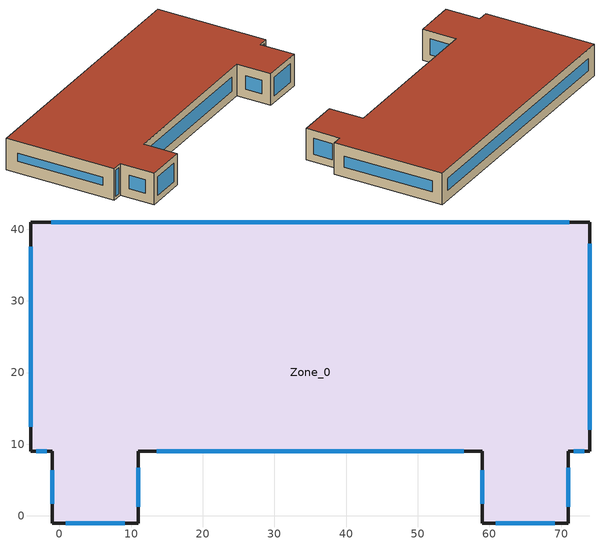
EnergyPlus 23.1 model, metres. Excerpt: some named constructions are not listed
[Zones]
Zone_0
 floor outside (90.1-2019 Nonresidential CZ 0 Exterior Floor (Mass)): 11,9 11,-1 -1,-1 -1,9 -4,9 -4,41 74,41 74,9 71,9 71,-1 59,-1 59,9 z6.95
 wall outside (90.1-2019 Nonresidential CZ 0 Exterior Wall (Mass)): 11,-1 11,9 59,9 59,-1 71,-1 71,9 74,9 74,41 -4,41 -4,9 -1,9 -1,-1 11,-1 z6.95:16.18
 window (90.1-2019 Nonresidential CZ 0 Glazing (Operable)): 11,1.26 11,6.75 / 71,1.26 71,6.75 z9.2:13.92; 0.91,-1 9.09,-1 / 60.91,-1 69.09,-1 z8.85:14.27; -1,6.35 -1,1.66 / 59,6.35 59,1.66 z9.6:13.53; -3.22,9 -1.78,9 / 71.78,9 73.22,9 z7.72:15.4; -4,37.56 -4,12.44 z10.39:12.74; 71.13,41 -1.13,41 z9.82:13.31; 74,12.03 74,37.98 z9.97:13.16; 13.55,9 56.45,9 z9.5:13.63
 roof outside (90.1-2019 Nonresidential CZ 0 Exterior Roof (Mass)): 11,9 59,9 59,-1 71,-1 71,9 74,9 74,41 -4,41 -4,9 -1,9 -1,-1 11,-1 z16.18
[Schedule:Day:Hourly]
de6c9f45-b169-4d35-bfd1-422535fc08b6: Fraction, 1, 1, 1, 1, 1, 1, 1, 1, 1, 1, 0, 0, 0, 0, 0, 0, 1, 0, 0, 0, 0, 0, 0, 0
cb2b5f55-2ebb-4441-8385-7637ab786b15: Fraction, 1, 1, 1, 1, 1, 1, 1, 1, 1, 1, 1, 1, 0, 0, 0, 0, 0, 0, 0, 0, 0, 1, 1, 1
89f0bd53-051a-4612-abae-e4ebc4b016e5: Fraction, 1, 1, 1, 1, 1, 1, 1, 0, 0, 0, 1, 1, 1, 1, 1, 1, 1, 0, 0, 0, 0, 1, 1, 1
3a879409-e300-4053-9940-47a4efc67e2e: Fraction, 1, 1, 1, 1, 1, 1, 1, 1, 0, 0, 1, 1, 1, 1, 0, 1, 1, 1, 1, 1, 1, 1, 1, 1
554e6997-33ac-477d-9170-c933be851875: Fraction, 1, 1, 1, 1, 1, 1, 1, 1, 1, 0, 0, 0, 0, 1, 0, 0, 0, 0, 0, 0, 0, 0, 0, 0
139d2546-7a87-4c42-aea6-7cd6d30ae30f: Fraction, 1, 1, 1, 1, 1, 1, 1, 1, 0, 1, 1, 1, 1, 1, 1, 1, 1, 0, 1, 1, 1, 1, 1, 1
232da8ff-6b55-4596-8a3d-42144415897e: Fraction, 1, 1, 1, 1, 1, 1, 1, 1, 0, 0, 1, 1, 1, 1, 1, 1, 0, 0, 0, 0, 0, 0, 1, 1
50930d55-db45-44f3-91a0-903dfb838027: Fraction, 1, 1, 1, 1, 1, 1, 1, 0, 0, 0, 1, 1, 1, 0, 0, 0, 0, 1, 1, 1, 1, 1, 1, 1
63d45c91-9c4d-4017-aa15-b278d0a68397: Fraction, 1, 1, 1, 1, 1, 1, 1, 1, 0, 0, 1, 1, 1, 1, 1, 1, 1, 0, 0, 0, 0, 0, 0, 1
f657c37f-c7ef-4a7c-9cbf-2dbef71e2286: Fraction, 1, 1, 1, 1, 0, 1, 1, 0, 0, 0, 0, 1, 1, 1, 1, 1, 0, 0, 0, 0, 0, 0, 0, 0
654e53c9-ef5a-4d06-80de-5ed0fac30fc8: Fraction, 0, 0, 0, 0, 0, 1, 1, 1, 0, 0, 0, 0, 0, 1, 0, 0, 0, 0, 0, 0, 0, 0, 0, 0
48b8b4b8-d41b-46d4-a34d-1695013192bd: Fraction, 1, 1, 1, 1, 1, 1, 1, 1, 0, 0, 1, 1, 1, 1, 0, 0, 0, 0, 0, 0, 0, 0, 0, 0
48933bec-7440-4121-9e30-bd61c2ea299a: Fraction, 0, 0, 0, 0, 0, 0, 0, 1, 0, 0, 0, 0, 0, 1, 0, 0, 0, 0, 0, 0, 0, 0, 1, 1
68e70384-e45b-43a9-a079-12ac8a6078dc: Fraction, 1, 1, 1, 1, 1, 1, 1, 1, 0, 0, 0, 1, 0, 0, 0, 0, 0, 0, 0, 0, 0, 1, 1, 1
1c3dd54f-93cb-46f4-bc3f-609e5d2ec35d: Fraction, 1, 1, 1, 1, 1, 1, 1, 1, 0, 0, 0, 0, 1, 1, 1, 0, 0, 0, 0, 0, 0, 0, 1, 1
3a6d8784-3179-4155-895d-84ddcc08dbb9: Fraction, 1, 1, 1, 1, 1, 1, 1, 1, 1, 0, 0, 0, 0, 0, 0, 0, 1, 1, 1, 1, 1, 1, 1, 1
504f58b6-d343-4186-a10d-8c975ae2f8c8: Fraction, 1, 1, 1, 1, 1, 1, 1, 1, 1, 0, 0, 0, 1, 1, 0, 0, 0, 0, 0, 1, 1, 1, 1, 1
d4260209-2d91-4df1-a361-eb3107c834e3: Fraction, 1, 1, 1, 1, 1, 1, 1, 1, 0, 1, 0, 0, 1, 1, 1, 1, 1, 1, 1, 1, 1, 1, 1, 1
19440789-3629-44ff-87df-2e18e409075d: Fraction, 1, 1, 1, 1, 1, 1, 1, 1, 0, 0, 1, 0, 0, 0, 0, 0, 0, 0, 1, 1, 1, 1, 1, 1
d2bf6ee1-a8dd-43f7-8c15-5982fb35d272: Fraction, 1, 1, 1, 1, 1, 1, 1, 1, 1, 0, 0, 0, 0, 1, 0, 0, 0, 0, 1, 1, 1, 1, 1, 1
c218dcd6-5607-4057-8269-96d78ea22802: Fraction, 1, 1, 1, 1, 1, 1, 1, 1, 1, 0, 0, 0, 1, 0, 0, 0, 0, 0, 0, 0, 0, 0, 0, 1
3250dd1b-671d-4a4b-93b5-5393de1d9873: Fraction, 1, 1, 1, 1, 1, 1, 1, 1, 1, 0, 0, 0, 1, 1, 1, 1, 0, 1, 1, 1, 1, 1, 1, 1
bbff190a-ece2-46e7-8212-9ff89c787a26: Fraction, 1, 1, 1, 1, 1, 1, 1, 1, 0, 0, 1, 1, 0, 0, 0, 0, 1, 1, 1, 1, 1, 1, 1, 1
8b29c401-e019-4859-a822-09ba5c01e809: Fraction, 1, 1, 1, 1, 1, 1, 1, 1, 0, 0, 0, 0, 1, 1, 1, 1, 1, 1, 1, 1, 1, 1, 1, 1
0cc2b307-3a21-4faa-bac9-05ff1de2b025: Fraction, 1, 1, 1, 1, 1, 1, 1, 1, 0, 0, 0, 0, 0, 0, 0, 1, 1, 1, 1, 1, 1, 1, 1, 1
2504db4d-ec47-4976-b26e-b92718e11252: Fraction, 1, 1, 1, 1, 1, 1, 1, 1, 1, 1, 1, 1, 1, 1, 1, 0, 0, 0, 1, 1, 1, 1, 1, 1
78409a4d-393c-4917-8049-f13367a14704: Fraction, 1, 1, 1, 1, 1, 1, 1, 1, 0, 1, 1, 1, 1, 1, 1, 1, 1, 1, 1, 1, 1, 1, 1, 1
c6258021-eae8-48db-b084-f2208accb020: Fraction, 1, 1, 1, 1, 1, 1, 1, 1, 1, 0, 0, 0, 0, 0, 0, 0, 1, 1, 0, 0, 0, 0, 1, 1
4131041f-0297-4f97-a267-eae92f846812: Fraction, 1, 1, 1, 1, 1, 1, 1, 1, 1, 0, 0, 0, 0, 0, 0, 0, 0, 0, 0, 1, 1, 1, 1, 1
cb74fe1c-3b85-4206-a976-94d5104ca68f: Fraction, 1, 1, 1, 1, 1, 1, 1, 0, 0, 0, 1, 1, 1, 1, 1, 1, 1, 0, 0, 0, 0, 0, 0, 0
7f9db774-8451-4b08-96f6-c676d16d3e27: Fraction, 0, 1, 1, 1, 1, 1, 1, 1, 0, 0, 1, 0, 1, 1, 1, 0, 0, 0, 0, 0, 0, 0, 0, 1
aa50f429-5ad5-49ca-86a0-6c958af6f07e: Fraction, 1, 1, 1, 1, 1, 1, 1, 1, 0, 0, 0, 1, 1, 1, 0, 0, 0, 1, 1, 1, 1, 1, 1, 1
938641ea-acc0-4fed-a776-22709397ec07: Fraction, 1, 1, 1, 1, 1, 1, 1, 1, 1, 0, 0, 0, 0, 0, 0, 0, 0, 0, 0, 0, 0, 1, 1, 1
2e0fd5a5-5db0-41ab-a151-34737b4fe66c: Fraction, 1, 1, 1, 1, 1, 1, 1, 1, 0, 0, 1, 1, 1, 1, 1, 1, 1, 1, 0, 0, 0, 0, 1, 1
c00d6d8d-1cd0-4d95-81cd-4990dc3a5f61: Fraction, 1, 1, 1, 1, 1, 1, 1, 1, 0, 0, 1, 0, 0, 0, 1, 1, 1, 1, 1, 1, 1, 1, 1, 1
11229d85-04fb-4c86-a026-cd918e5b6661: Fraction, 1, 1, 1, 1, 1, 1, 1, 1, 0, 0, 0, 0, 0, 0, 0, 0, 0, 1, 1, 1, 1, 1, 1, 1
c3b8f4d7-17ac-4835-9c22-2c8b433126d6: Fraction, 1, 1, 1, 1, 1, 1, 1, 1, 0, 0, 0, 1, 1, 0, 0, 0, 0, 0, 0, 0, 1, 1, 1, 1
6ac5004c-a196-4247-b586-3d45074b7989: Fraction, 1, 1, 1, 1, 1, 1, 1, 1, 0, 0, 1, 1, 1, 1, 0, 0, 1, 0, 0, 0, 0, 1, 1, 1
27d45de7-f747-4f20-9f79-406185338a7f: Fraction, 1, 1, 1, 1, 1, 1, 1, 1, 1, 0, 1, 1, 1, 1, 1, 1, 1, 0, 0, 0, 0, 0, 1, 1
da86e085-9df2-4bee-84fc-3ce7d9ffb846: Fraction, 1, 1, 1, 1, 1, 1, 1, 1, 0, 0, 1, 1, 1, 0, 1, 1, 0, 0, 1, 1, 1, 1, 1, 1
2786eb92-8934-431e-96ec-ae64fd514237: Fraction, 1, 1, 1, 1, 1, 1, 1, 1, 1, 0, 0, 0, 0, 1, 0, 0, 0, 0, 0, 0, 0, 1, 1, 1
655595ec-4dd7-4b84-91c5-c3bfafc02284: Fraction, 1, 1, 1, 1, 1, 1, 1, 1, 0, 0, 0, 1, 1, 1, 1, 0, 0, 0, 0, 0, 0, 0, 0, 0
77c16da8-82f2-47f0-a2a2-ea2e37a7fcfc: Fraction, 0, 1, 1, 1, 1, 1, 1, 0, 0, 0, 1, 1, 1, 1, 0, 0, 0, 0, 0, 0, 1, 1, 1, 0
1483aefd-79f3-48a4-8e43-a939b51c9838: Fraction, 0, 0, 0, 0, 0, 0, 0, 0, 0, 0, 0, 1, 1, 0, 0, 1, 0, 0, 0, 0, 0, 0, 0, 0
7ef22f0f-6daf-4f42-99bf-2f445c7cde06: Fraction, 0, 0, 0, 0, 0, 0, 0, 0, 0, 0, 0, 1, 1, 1, 1, 0, 0, 0, 0, 0, 0, 0, 0, 0
df26f97d-4f34-4c8e-a4db-2e43b0892dfe: Fraction, 0, 0, 0, 0, 0, 0, 0, 0, 0, 0, 0, 1, 0, 0, 0, 0, 0, 0, 0, 0, 0, 0, 0, 0
04df078a-cda5-4c5e-aae5-b2551022b4eb: Fraction, 0, 0, 0, 0, 1, 0, 0, 0, 0, 0, 0, 1, 1, 1, 0, 0, 0, 0, 0, 0, 0, 0, 0, 0
b62502ca-4a37-420b-9573-f6bc377d5974: Fraction, 0, 0, 0, 0, 1, 0, 0, 0, 0, 0, 0, 1, 1, 1, 0, 1, 1, 1, 0, 0, 1, 1, 1, 1
1d55378b-a2f4-42ca-bc12-12f46c76febd: Fraction, 1, 1, 1, 1, 1, 1, 1, 1, 1, 1, 1, 1, 1, 1, 1, 1, 1, 1, 1, 1, 1, 1, 1, 1
c43ecd7d-27f3-4ffc-be0f-15d210856ab8: Fraction, 1, 1, 1, 0, 1, 1, 1, 1, 0, 1, 1, 1, 1, 1, 1, 1, 1, 1, 1, 1, 1, 1, 1, 1
4bfb4317-c0ea-4b0b-b6e4-5729b852dd9a: Fraction, 1, 1, 1, 1, 1, 1, 1, 1, 1, 0, 0, 0, 1, 1, 0, 0, 1, 1, 1, 1, 1, 1, 1, 1
38593f82-68d5-4829-94be-4ac79cc60b94: Fraction, 1, 1, 1, 1, 1, 1, 1, 1, 1, 0, 0, 1, 1, 0, 1, 0, 1, 1, 0, 1, 0, 0, 1, 0
ab8a180e-f3e3-41bd-8f08-044e31e0a6f8: Fraction, 0, 1, 1, 1, 1, 1, 1, 1, 1, 1, 1, 1, 1, 0, 0, 0, 0, 0, 0, 0, 1, 1, 1, 1
8ab7a43f-b02c-4e69-828e-4f760e91d917: Fraction, 1, 1, 1, 1, 1, 1, 1, 1, 1, 1, 1, 1, 0, 0, 0, 0, 0, 0, 0, 1, 1, 1, 1, 1
7baed07a-c11f-434f-9979-b0c2a931f68a: Fraction, 1, 1, 1, 1, 1, 1, 1, 1, 1, 1, 1, 1, 1, 1, 0, 1, 1, 1, 0, 1, 1, 1, 1, 1
29904455-7e7b-40e4-be42-695b9cf15f73: Fraction, 1, 1, 1, 1, 1, 1, 1, 1, 1, 0, 0, 0, 0, 0, 0, 0, 0, 0, 0, 0, 1, 1, 1, 1
209a7dd6-4d9f-465b-8b3a-2124965d70c5: Fraction, 1, 1, 1, 1, 1, 1, 1, 1, 0, 0, 0, 0, 1, 1, 1, 1, 0, 0, 0, 0, 0, 0, 1, 0
03f189da-97e3-44e6-a6cf-ea58238a3add: Fraction, 1, 1, 1, 1, 1, 1, 1, 1, 1, 1, 0, 1, 1, 1, 1, 0, 0, 0, 0, 0, 1, 1, 1, 0
ebd8c654-3b48-4cc6-b770-0960c1f197a6: Fraction, 1, 1, 1, 1, 1, 1, 1, 1, 1, 0, 0, 0, 0, 1, 1, 1, 1, 1, 1, 1, 1, 1, 1, 1
fea2679e-cf44-4f4d-9168-a968c51935f4: Fraction, 1, 1, 1, 1, 1, 1, 1, 1, 1, 1, 0, 0, 0, 0, 0, 0, 0, 1, 0, 1, 1, 1, 1, 1
f1a59f8d-f1ec-4673-9b1e-6ef71abbf46f: Fraction, 1, 1, 1, 1, 1, 1, 1, 1, 0, 0, 0, 0, 0, 0, 0, 0, 0, 0, 0, 1, 1, 1, 1, 1
59f0f821-665a-4980-8e26-d804a8d5a8b7: Fraction, 1, 1, 1, 1, 1, 1, 1, 1, 0, 0, 0, 0, 1, 0, 1, 0, 1, 1, 1, 1, 0, 1, 1, 1
dce8091e-2065-4c2a-9973-95f36cc3e64a: Fraction, 1, 1, 1, 1, 1, 1, 1, 1, 0, 0, 0, 0, 1, 0, 0, 0, 0, 0, 0, 0, 0, 1, 1, 1
4ca53073-5e29-49fc-bc9f-4a5ac59f5b40: Fraction, 1, 1, 1, 1, 1, 1, 1, 1, 0, 0, 0, 1, 0, 1, 1, 0, 0, 0, 0, 0, 0, 0, 0, 1
1a0e4da1-3949-4a59-9020-06c0ac6a1a0c: Fraction, 1, 1, 0, 0, 1, 1, 0, 1, 0, 0, 0, 0, 1, 0, 0, 0, 0, 0, 0, 0, 0, 0, 0, 0
e7e16da7-1b97-42f7-b773-c0f2fe0e1614: Fraction, 0, 0, 1, 0, 0, 0, 1, 0, 0, 0, 0, 0, 0, 1, 1, 0, 0, 0, 0, 0, 0, 0, 0, 0
a9f1628c-6bdf-4065-9975-a57586c03405: Fraction, 0, 0, 0, 0, 0, 0, 0, 0, 0, 0, 0, 1, 1, 1, 1, 1, 0, 0, 0, 0, 0, 0, 1, 0
3dbe557a-a343-40eb-86f2-1cbf2b142bdd: Fraction, 1, 1, 0, 0, 1, 0, 0, 1, 0, 0, 0, 1, 1, 1, 1, 0, 0, 0, 0, 0, 0, 0, 0, 0
9c5fbf29-0cae-42d3-b768-cd588aed6242: Fraction, 0, 1, 0, 1, 1, 1, 1, 1, 0, 0, 0, 1, 1, 1, 1, 1, 0, 0, 0, 0, 0, 0, 0, 0
e8776a0b-baa5-47ef-9a8f-34cf1cef9b70: Fraction, 0, 1, 1, 1, 1, 1, 1, 1, 0, 0, 0, 0, 1, 1, 1, 1, 0, 0, 0, 0, 0, 0, 0, 0
124d2533-4843-412c-93cd-649029f52cb8: Fraction, 0, 0, 0, 1, 1, 0, 0, 1, 0, 0, 0, 1, 1, 1, 1, 1, 0, 0, 0, 0, 0, 0, 0, 0
ca6791fe-bffd-4690-85aa-bd1985264cc3: Fraction, 0, 1, 1, 1, 1, 0, 0, 1, 0, 0, 0, 0, 0, 0, 0, 0, 0, 0, 0, 0, 0, 0, 1, 1
d0c11bc8-7991-4789-b13a-0929862444af: Fraction, 0, 0, 0, 0, 0, 0, 0, 0, 1, 1, 1, 1, 1, 0, 1, 1, 1, 1, 1, 1, 1, 1, 1, 1
404ae8a7-f1d0-4c7e-aebd-8beb953f79bd: Fraction, 0, 0, 0, 0, 0, 0, 0, 0, 1, 1, 1, 1, 1, 1, 1, 1, 1, 1, 1, 1, 1, 1, 1, 1
54357b90-080f-481e-9f8c-87c8bd4090ec: Fraction, 0, 0, 0, 0, 0, 0, 0, 0, 1, 1, 1, 0, 0, 0, 0, 0, 1, 1, 1, 1, 1, 1, 1, 0
0b41d67f-329c-4531-bfe3-5705ccb75fca: Fraction, 0, 0, 0, 0, 0, 0, 0, 0, 1, 1, 1, 1, 1, 1, 1, 1, 1, 1, 1, 1, 1, 1, 1, 0
29b96503-52e0-4eb0-b640-3553a104168f: Fraction, 0, 0, 0, 0, 0, 0, 0, 0, 1, 1, 1, 1, 0, 0, 0, 1, 1, 1, 1, 1, 1, 1, 1, 1
dd2386ef-6e42-48e9-82c2-d0d4caae7336: Fraction, 0, 0, 0, 0, 0, 0, 0, 0, 1, 1, 1, 1, 1, 1, 1, 1, 1, 1, 1, 1, 1, 1, 0, 0
ab7e4bdf-0483-4f81-a00d-b91786aa66a4: Fraction, 0, 0, 0, 0, 0, 0, 0, 1, 1, 1, 1, 1, 0, 0, 0, 0, 1, 1, 1, 1, 1, 1, 1, 0
db686820-e61f-414e-b96d-569fb9f0fe35: Fraction, 0, 0, 0, 0, 0, 0, 0, 0, 1, 1, 1, 1, 0, 0, 0, 0, 0, 1, 1, 1, 1, 1, 1, 1
5f41b0e2-3ae2-4779-9244-1794c7e16821: Fraction, 0, 0, 0, 0, 0, 0, 0, 0, 1, 1, 1, 1, 0, 0, 0, 0, 0, 1, 1, 1, 1, 1, 1, 0
e41966a0-2c76-4883-b546-fe28c39d7e93: Fraction, 0, 0, 0, 0, 0, 1, 1, 1, 1, 1, 0, 0, 0, 0, 1, 1, 1, 1, 1, 1, 1, 1, 0, 0
13b5d1e0-b870-4d92-93db-58f0bba01565: Fraction, 0, 0, 0, 0, 0, 1, 1, 1, 1, 1, 1, 1, 1, 1, 1, 0, 0, 0, 0, 0, 0, 0, 0, 0
757c80aa-c161-47c9-a419-80040dd54486: Fraction, 0, 0, 0, 0, 0, 0, 0, 1, 1, 1, 1, 1, 1, 1, 1, 1, 1, 1, 1, 1, 1, 1, 0, 0
d4df7baf-7651-4cb0-8fd3-2866d43a189a: Fraction, 0, 0, 0, 0, 0, 0, 0, 1, 1, 1, 1, 1, 1, 1, 1, 1, 1, 1, 1, 1, 1, 1, 1, 0
14b00c19-44e7-4323-a9aa-6da4f5bc470e: Fraction, 0, 0, 0, 0, 0, 0, 0, 0, 0, 0, 0, 1, 1, 1, 1, 1, 1, 1, 1, 1, 0, 0, 0, 0
7426a9a0-283b-475e-a0c5-36c6c907640e: Fraction, 0, 0, 0, 0, 0, 0, 1, 1, 1, 1, 1, 1, 1, 1, 1, 1, 1, 1, 1, 1, 1, 0, 0, 0
f43c7ae8-e302-495a-b1e0-0a92129bdc28: Fraction, 0, 0, 0, 0, 1, 1, 1, 1, 1, 1, 1, 1, 1, 1, 1, 1, 1, 1, 1, 1, 1, 0, 0, 0
7706d879-77e6-4161-9325-d0823d1360bf: Fraction, 0, 0, 0, 0, 0, 0, 0, 0, 0, 0, 0, 0, 0, 0, 1, 1, 1, 1, 1, 1, 0, 0, 0, 0
25d4836b-90ce-4384-96af-4d9fb724da90: Fraction, 0, 0, 0, 0, 0, 0, 1, 1, 1, 1, 1, 1, 1, 1, 1, 1, 1, 1, 1, 1, 1, 1, 0, 0
c5fc2d4b-9225-43a0-964e-73ce56574cc1: Fraction, 1, 0, 0, 0, 0, 0, 0, 0, 1, 1, 1, 1, 1, 0, 1, 1, 1, 1, 0, 0, 0, 0, 0, 0
18cd0e36-7581-424c-843d-3d2b38a0a55d: Fraction, 0, 0, 0, 0, 0, 0, 1, 1, 1, 1, 1, 1, 0, 0, 1, 1, 0, 0, 0, 0, 0, 0, 0, 0
678f4684-5628-4ae6-b19a-3db78608a48a: Fraction, 0, 0, 0, 1, 1, 1, 1, 1, 1, 1, 1, 1, 1, 1, 1, 1, 1, 1, 1, 1, 1, 1, 1, 1
43636185-9da8-48e2-b1aa-246c9921934a: Fraction, 0, 0, 0, 0, 0, 0, 0, 0, 1, 1, 1, 1, 0, 0, 0, 0, 1, 1, 1, 1, 1, 1, 1, 1
bc4062d6-c19d-471a-9ba0-ab3918e0cab2: Fraction, 1, 1, 1, 1, 1, 1, 1, 1, 0, 0, 0, 0, 0, 0, 0, 0, 1, 1, 1, 1, 1, 1, 1, 1
7a2d4903-12b2-4a4e-807f-4be032dee4fb: Fraction, 1, 1, 1, 0, 0, 0, 0, 0, 1, 1, 1, 1, 1, 1, 1, 1, 1, 1, 1, 1, 1, 1, 1, 1
94306936-0104-426b-9633-c7da84b01977: Fraction, 1, 1, 1, 0, 0, 0, 0, 0, 1, 1, 1, 1, 1, 0, 0, 0, 1, 1, 1, 1, 1, 1, 1, 1
bef28e5d-5829-49ff-98eb-753d43faea1f: Fraction, 1, 0, 0, 0, 0, 0, 0, 0, 1, 1, 1, 1, 1, 0, 0, 1, 1, 1, 1, 1, 1, 1, 1, 1
7fe28aed-e583-4b4b-8b0c-3069dbadcade: Fraction, 1, 1, 1, 1, 0, 0, 0, 0, 1, 1, 1, 1, 1, 1, 1, 1, 1, 1, 1, 1, 1, 1, 1, 1
4955a7b2-d3ea-4eb6-ae4b-8d9346f7653b: Fraction, 0, 0, 0, 0, 0, 0, 0, 0, 0, 1, 0, 0, 0, 0, 0, 0, 0, 1, 1, 0, 0, 0, 0, 0
af386b73-a34f-436c-8c14-fa0251d2973d: Fraction, 0, 0, 0, 0, 0, 0, 0, 0, 1, 1, 1, 0, 0, 0, 0, 0, 1, 0, 0, 0, 0, 0, 0, 0
b722fad3-3015-4e30-aab7-f17b65a59257: Fraction, 1, 0, 0, 0, 0, 0, 0, 0, 1, 1, 1, 1, 0, 0, 0, 1, 1, 1, 1, 1, 1, 1, 1, 1
860f96db-06a1-4bbb-838b-03b4b96a2cf2: Fraction, 1, 1, 1, 1, 1, 1, 1, 1, 1, 1, 1, 1, 0, 1, 1, 1, 1, 1, 1, 1, 1, 1, 1, 1
2bf06172-ce32-404f-a6a6-6f73a7215f4d: Fraction, 1, 0, 0, 0, 0, 0, 0, 0, 1, 1, 1, 1, 1, 1, 1, 1, 1, 1, 1, 1, 1, 1, 1, 1
95e72555-f64c-48d7-923e-bd73e4d8b014: Fraction, 1, 0, 1, 1, 0, 1, 1, 1, 1, 1, 1, 0, 0, 0, 0, 0, 0, 1, 1, 1, 1, 1, 1, 1
4ae971e2-6597-4280-8310-cb9a5bf84b2e: Fraction, 1, 1, 1, 1, 1, 1, 1, 1, 1, 1, 1, 1, 0, 1, 0, 1, 1, 1, 1, 1, 1, 1, 1, 1
88872eab-be1a-4dc8-b035-2aa0ef3515bc: Fraction, 1, 1, 1, 1, 1, 1, 1, 1, 1, 1, 1, 0, 1, 1, 0, 0, 1, 1, 1, 1, 1, 1, 1, 0
6fef43e5-000c-4087-b77f-10fc5120178d: Fraction, 1, 1, 1, 0, 0, 0, 0, 0, 1, 1, 1, 0, 0, 0, 0, 1, 1, 1, 1, 1, 1, 0, 0, 1
6af0e3d1-9a23-481f-9bee-1849fd7f6001: Fraction, 1, 0, 0, 0, 0, 0, 0, 0, 1, 1, 1, 0, 0, 0, 0, 0, 1, 1, 0, 1, 1, 0, 0, 0
a2e58433-2660-4fdd-8288-0c097e8e23ed: Fraction, 0, 0, 0, 0, 0, 0, 0, 0, 1, 1, 1, 0, 0, 0, 0, 1, 1, 1, 1, 0, 1, 1, 0, 0
eca35b3c-8af4-4c91-b868-8041c6257d40: Fraction, 0, 0, 0, 0, 0, 0, 0, 0, 1, 1, 1, 0, 0, 0, 0, 0, 0, 1, 0, 0, 0, 0, 0, 0
2010ad96-5d25-4d82-8803-c076e1ac48a3: Fraction, 0, 0, 1, 1, 0, 0, 1, 1, 1, 1, 1, 0, 1, 1, 0, 0, 1, 1, 1, 1, 1, 1, 1, 1
e5ebb07f-198e-4007-8f01-9cb02958c5d3: Fraction, 1, 0, 0, 1, 0, 0, 1, 1, 1, 1, 1, 0, 0, 0, 0, 0, 0, 1, 1, 1, 1, 1, 1, 1
0e9646f7-a835-4d57-9e39-42de5db038ae: Fraction, 1, 1, 1, 1, 0, 0, 0, 0, 1, 1, 1, 0, 0, 0, 0, 0, 1, 1, 1, 1, 1, 1, 1, 1
85594f08-f466-40b0-bad8-4d832db60073: Fraction, 0, 0, 0, 0, 0, 0, 0, 0, 1, 1, 1, 0, 0, 0, 0, 0, 1, 1, 1, 1, 1, 1, 1, 1
dd9d2744-d672-4793-8282-63fcb68e0026: Fraction, 1, 1, 0, 0, 0, 0, 0, 1, 1, 1, 1, 0, 0, 0, 0, 0, 0, 1, 1, 1, 1, 1, 1, 1
c32cdeed-cd6c-428b-b39e-ce6e48c11bce: Fraction, 1, 1, 1, 1, 1, 1, 1, 1, 1, 1, 1, 1, 1, 0, 1, 1, 1, 1, 1, 1, 1, 1, 1, 1
ea8bb1dd-6105-4017-ba1b-84839008eef2: Fraction, 1, 1, 1, 1, 1, 1, 1, 1, 1, 1, 1, 0, 0, 0, 1, 1, 1, 1, 1, 1, 1, 1, 1, 1
e48277f3-40bf-4feb-81e4-0dab06c36ea7: Fraction, 1, 1, 1, 1, 1, 1, 1, 1, 1, 1, 1, 1, 0, 0, 0, 0, 1, 1, 1, 1, 1, 1, 1, 1
8a8b94bc-ffa2-4e8e-932a-f051478ebf0c: Fraction, 1, 1, 1, 0, 0, 0, 0, 0, 1, 1, 1, 0, 0, 0, 0, 0, 1, 1, 1, 1, 1, 1, 1, 1
cdedc85e-86ab-4980-a1c1-9775e43f4faa: Fraction, 0, 0, 0, 1, 0, 0, 0, 0, 1, 1, 1, 0, 0, 0, 0, 0, 0, 1, 1, 1, 1, 1, 1, 0
ad498e6f-5d63-4bd7-a988-4f32d0b70bee: Fraction, 0, 0, 0, 0, 0, 0, 0, 0, 1, 1, 1, 0, 0, 0, 0, 0, 0, 1, 1, 1, 1, 1, 1, 0
e0d5b81b-0ee4-40aa-bd00-9d329eda25d2: Fraction, 0, 0, 0, 0, 1, 1, 1, 0, 1, 1, 0, 0, 0, 0, 0, 0, 0, 1, 1, 1, 1, 1, 1, 1
c5e9354f-cb38-4a9a-bac7-9db1b809fc40: Fraction, 0, 0, 0, 0, 1, 1, 1, 1, 1, 1, 1, 0, 0, 0, 0, 0, 0, 1, 1, 1, 1, 1, 1, 1
4c763da2-5026-4204-a355-9e1fc2af07f9: Fraction, 1, 1, 1, 1, 1, 1, 1, 1, 1, 1, 1, 0, 0, 0, 0, 0, 1, 1, 1, 1, 1, 0, 0, 0
74e4912d-4325-49f1-92f8-01d30419b7cc: Fraction, 0, 0, 0, 0, 0, 0, 0, 0, 0, 0, 1, 1, 1, 1, 0, 0, 1, 1, 1, 0, 0, 1, 0, 1
f6413a6f-d79e-4f49-8769-5fde6e1ed29a: Fraction, 1, 0, 0, 0, 0, 0, 0, 0, 0, 0, 0, 0, 1, 0, 1, 0, 0, 0, 0, 0, 0, 0, 0, 0
24136332-7a10-48f1-8f8b-0ad64e3ee4b7: Fraction, 0, 0, 0, 0, 0, 0, 0, 0, 1, 1, 1, 0, 1, 0, 0, 1, 1, 1, 1, 0, 1, 0, 0, 0
1b226174-1cf4-4f4f-a8ed-c07eb03c063f: Fraction, 0, 0, 0, 0, 0, 0, 0, 0, 1, 1, 1, 0, 0, 0, 0, 0, 0, 0, 1, 1, 1, 1, 1, 1
784a678e-d290-4325-9c7d-c2da3fd01915: Fraction, 0, 1, 0, 0, 0, 1, 0, 0, 1, 1, 1, 0, 0, 0, 0, 0, 0, 1, 1, 1, 1, 1, 1, 1
5c541ee9-c09d-4849-9ba5-f20209a1f200: Fraction, 1, 1, 1, 1, 1, 0, 0, 1, 1, 1, 1, 1, 0, 0, 0, 0, 1, 1, 1, 1, 0, 0, 0, 1
7cb3414c-6f7c-49b3-a04a-657137985aa9: Fraction, 1, 0, 1, 0, 0, 0, 0, 0, 1, 1, 1, 0, 0, 0, 0, 0, 0, 1, 1, 1, 1, 1, 1, 1
0c33dfa7-f4f5-4461-97cc-962ba3651c00: Fraction, 1, 0, 0, 0, 0, 0, 1, 0, 1, 1, 1, 0, 0, 0, 0, 0, 0, 0, 1, 1, 1, 1, 1, 1
592f222b-025c-4656-b405-5610d4cdbabc: Fraction, 1, 1, 1, 0, 0, 0, 0, 0, 1, 1, 1, 0, 0, 0, 0, 0, 0, 0, 1, 1, 1, 1, 1, 1
5c9413ea-73a8-476d-bf7e-f15cc45c6a4d: Fraction, 1, 1, 1, 1, 0, 0, 0, 0, 1, 1, 1, 0, 0, 0, 0, 0, 0, 0, 1, 1, 1, 1, 1, 1
dbe7aa2b-2483-4509-b1c5-b86e17c265f7: Fraction, 1, 1, 0, 0, 0, 0, 0, 0, 1, 1, 1, 0, 0, 0, 0, 0, 1, 0, 0, 0, 1, 0, 0, 0
2fbdb7a4-577e-404c-b400-7abb880baf5c: Fraction, 1, 1, 1, 1, 0, 0, 0, 0, 1, 1, 0, 0, 0, 0, 0, 0, 0, 1, 1, 1, 1, 1, 1, 1
42cabc7a-431c-478e-8c7a-6106e26a20df: Fraction, 1, 1, 1, 1, 1, 0, 1, 1, 1, 0, 0, 0, 0, 0, 0, 0, 0, 0, 1, 1, 1, 1, 1, 1
1063dd1d-8640-4ba5-8250-00dc72f42497: Fraction, 1, 1, 1, 0, 0, 0, 0, 1, 1, 1, 1, 0, 0, 0, 0, 0, 0, 0, 1, 1, 1, 1, 1, 1
2ccde300-8c1b-486f-a152-b4c45a21ce31: Fraction, 0, 0, 0, 1, 0, 1, 0, 0, 1, 1, 1, 1, 0, 0, 0, 0, 0, 1, 1, 1, 1, 1, 1, 1
94f5ed42-6dc6-4d22-b526-d36e4d1dc020: Fraction, 1, 1, 0, 0, 0, 0, 0, 0, 1, 0, 0, 0, 0, 0, 1, 0, 1, 1, 1, 0, 1, 1, 0, 0
112c4663-6513-4d02-9145-e21de583dbf8: Fraction, 0, 0, 0, 0, 0, 0, 1, 0, 1, 0, 0, 0, 0, 0, 0, 0, 0, 0, 1, 1, 1, 1, 1, 1
da52c788-cbb2-4d66-90d2-855057bd89e1: Fraction, 1, 0, 0, 0, 0, 0, 1, 0, 1, 1, 1, 0, 0, 0, 1, 1, 1, 1, 1, 1, 1, 1, 1, 0
dae49b82-2c25-491e-b465-9e375f919126: Fraction, 0, 0, 0, 0, 0, 0, 0, 0, 1, 0, 0, 0, 0, 0, 0, 1, 0, 1, 1, 0, 0, 0, 0, 0
9fbf3d4c-cb55-4a7e-9e9b-688cd2ba9a55: Fraction, 0, 0, 0, 0, 0, 0, 0, 1, 1, 1, 1, 1, 0, 0, 0, 0, 1, 1, 1, 1, 1, 1, 0, 1
7b98f35d-994a-458e-9e8f-378466c6ee33: Fraction, 1, 1, 0, 0, 0, 0, 0, 0, 1, 0, 0, 0, 0, 0, 0, 0, 0, 0, 0, 1, 1, 1, 1, 1
b37687c5-c965-4e99-805e-128a329d995d: Fraction, 0, 0, 0, 0, 0, 0, 0, 0, 1, 1, 0, 0, 0, 1, 1, 1, 1, 1, 1, 0, 1, 0, 0, 0
b7a6a598-5892-4c5d-bc16-822f555b49c0: Fraction, 0, 0, 0, 0, 0, 0, 0, 0, 1, 1, 1, 0, 0, 0, 0, 0, 1, 1, 1, 1, 1, 0, 0, 0
eb4844e6-f587-463d-ab9f-d660d2b8350f: Fraction, 0, 0, 0, 0, 0, 0, 0, 0, 1, 0, 0, 1, 0, 0, 0, 1, 1, 1, 1, 0, 0, 0, 0, 0
300b3b3c-c4d0-47cb-973a-64565e7be34b: Fraction, 0, 0, 0, 0, 0, 0, 0, 0, 1, 1, 0, 0, 0, 0, 0, 0, 0, 0, 1, 1, 1, 1, 1, 1
52a42390-484e-4c4b-98b4-17597340f4e3: Fraction, 1, 0, 0, 1, 0, 0, 0, 0, 1, 0, 0, 0, 0, 0, 0, 0, 1, 0, 0, 0, 0, 0, 0, 0
867f56b9-94e8-4027-8470-f4e542c340bf: Fraction, 0, 0, 1, 0, 0, 0, 0, 0, 1, 1, 0, 0, 0, 1, 1, 1, 0, 0, 1, 0, 0, 0, 0, 0
40f08aec-dad9-43fd-928a-bdae260133e2: Fraction, 0, 0, 0, 0, 0, 0, 0, 0, 1, 1, 0, 0, 0, 0, 0, 1, 0, 0, 0, 0, 0, 0, 0, 0
f3aac496-7db3-4cb7-a06e-1f7daf83025d: Fraction, 0, 0, 0, 0, 0, 0, 0, 0, 0, 1, 0, 0, 0, 0, 0, 1, 0, 1, 1, 0, 0, 0, 0, 0
a2b36239-01e0-4adf-81b5-417d079b8f44: Fraction, 0, 0, 0, 0, 0, 0, 0, 0, 0, 0, 0, 0, 0, 0, 1, 1, 1, 1, 1, 1, 1, 0, 0, 0
1ab5f95f-22f8-4097-b953-2c025770aaa7: Fraction, 0, 0, 0, 0, 1, 1, 1, 1, 1, 1, 0, 0, 0, 0, 0, 0, 0, 1, 1, 1, 1, 1, 1, 1
406c5079-2223-4856-8007-11c1e6f73cf5: Fraction, 1, 0, 0, 0, 0, 0, 0, 0, 1, 1, 1, 0, 0, 0, 0, 0, 0, 0, 1, 1, 1, 1, 1, 1
69f46985-5223-49a7-b5d9-89c8fc39e6af: Fraction, 1, 0, 1, 1, 0, 1, 0, 1, 1, 1, 0, 0, 0, 0, 0, 0, 0, 1, 1, 1, 1, 1, 1, 1
2931b06e-d567-4efd-8498-fce45ffd9ec1: Fraction, 1, 0, 0, 0, 0, 0, 0, 0, 1, 0, 0, 0, 0, 0, 0, 0, 0, 0, 1, 1, 1, 1, 1, 1
a59bbe48-588e-4037-b0a8-1d758b262133: Fraction, 1, 1, 1, 1, 0, 1, 1, 1, 1, 0, 0, 0, 0, 0, 0, 0, 0, 0, 0, 1, 1, 1, 1, 1
907b07b2-c815-41e7-876c-a7d501bac5b6: Fraction, 1, 1, 1, 1, 0, 0, 1, 0, 1, 1, 0, 0, 1, 0, 0, 0, 0, 0, 0, 0, 0, 0, 0, 0
6decf6e4-0888-4d65-9f81-31f2b9bacfa4: Fraction, 0, 0, 0, 0, 0, 0, 0, 0, 1, 1, 1, 0, 0, 0, 0, 0, 0, 1, 1, 1, 1, 1, 1, 1
22280ce8-40a0-44a8-8334-db0d612cf559: Fraction, 1, 0, 0, 0, 0, 0, 0, 0, 1, 1, 0, 0, 0, 1, 1, 1, 1, 1, 1, 1, 1, 1, 1, 0
9c73f03b-31da-439a-9356-74929c3e8a3e: Fraction, 0, 0, 0, 0, 0, 0, 0, 0, 1, 1, 0, 0, 0, 0, 0, 0, 0, 1, 0, 1, 1, 1, 1, 1
08ca7c08-58f0-401c-a164-141a73614f60: Fraction, 1, 1, 1, 1, 0, 0, 1, 1, 1, 1, 0, 0, 1, 1, 1, 0, 0, 1, 1, 0, 0, 0, 0, 0
6158dc02-963e-4112-a028-fdf3c44ebea6: Fraction, 0, 0, 0, 0, 0, 0, 0, 0, 1, 1, 1, 0, 0, 0, 0, 1, 1, 0, 0, 0, 0, 0, 0, 0
5a22b978-e560-4cfd-ad81-e9612fc7c2f1: Fraction, 0, 0, 0, 0, 0, 0, 0, 0, 1, 1, 1, 0, 0, 0, 0, 1, 0, 0, 1, 1, 1, 1, 1, 1
52ee03ac-75e1-4e72-baf0-e157df655f9c: Fraction, 1, 1, 1, 1, 0, 1, 1, 1, 1, 0, 1, 0, 0, 0, 1, 0, 0, 0, 0, 0, 0, 0, 0, 0
3b33d1cd-88bb-4c5f-8f1f-004db1838793: Fraction, 0, 0, 0, 0, 0, 0, 0, 0, 0, 1, 1, 0, 0, 0, 0, 0, 1, 1, 1, 1, 1, 1, 1, 1
7b461a7b-37a2-48b0-b45d-c5b64f14c200: Fraction, 0, 0, 0, 0, 0, 0, 0, 0, 1, 0, 0, 0, 0, 0, 0, 1, 1, 1, 1, 1, 1, 1, 1, 1
9e9c7af6-9bca-4108-a87d-f4265a9e7aba: Fraction, 0, 0, 0, 1, 0, 0, 1, 0, 1, 1, 1, 0, 0, 0, 1, 1, 1, 1, 1, 1, 1, 1, 1, 1
aebf9a92-c494-4358-bc50-a923222599a1: Fraction, 1, 1, 1, 1, 0, 1, 0, 0, 0, 0, 0, 0, 0, 0, 0, 0, 0, 0, 1, 1, 1, 1, 1, 1
72c08bf3-9baf-4e94-ac9c-0fa45894097e: Fraction, 1, 1, 1, 1, 1, 0, 0, 0, 0, 0, 0, 0, 0, 0, 0, 0, 0, 0, 0, 1, 1, 1, 1, 1
76471a2a-be25-49ce-a1fa-b0a2671d589b: Fraction, 1, 1, 1, 1, 0, 1, 0, 1, 1, 0, 0, 0, 0, 0, 0, 0, 0, 0, 0, 1, 1, 1, 1, 1
a527ce3d-2675-414c-962b-5d5f7dbbb0fd: Fraction, 1, 1, 1, 1, 0, 0, 0, 0, 1, 0, 0, 0, 0, 0, 0, 0, 0, 0, 0, 1, 1, 1, 1, 1
98d40013-e220-4d5f-9e3b-f87f168b528a: Fraction, 1, 1, 1, 1, 1, 1, 1, 1, 0, 0, 0, 0, 0, 0, 1, 1, 1, 1, 1, 0, 1, 1, 1, 1
11ff2b04-d055-427f-b80f-4edbea4cdd1b: Fraction, 1, 0, 1, 1, 0, 1, 0, 0, 1, 0, 0, 0, 0, 1, 0, 1, 1, 1, 1, 1, 1, 1, 1, 0
b908ffd7-58ba-497e-a039-3fd3da2a5b12: Fraction, 0, 1, 0, 0, 0, 0, 0, 1, 1, 0, 0, 0, 1, 1, 0, 0, 0, 1, 1, 1, 1, 1, 1, 1
3f201af7-1d8b-4e1a-af10-768fb0885690: Fraction, 0, 0, 1, 0, 0, 0, 0, 0, 1, 0, 0, 0, 0, 0, 0, 1, 1, 1, 1, 1, 1, 1, 1, 1
b17288c5-cbd1-4066-a7c2-def38880858b: Fraction, 1, 0, 0, 0, 0, 0, 0, 0, 1, 0, 0, 0, 1, 0, 0, 0, 1, 0, 1, 0, 0, 1, 0, 1
d935cd8d-9b55-4c7e-891c-cd74ff912553: Fraction, 0, 0, 0, 0, 0, 0, 0, 0, 1, 1, 1, 1, 0, 1, 1, 1, 1, 1, 1, 1, 1, 1, 0, 1
73328e02-1a28-4e1a-95dd-09936971e8a1: Fraction, 0, 0, 1, 0, 0, 0, 0, 0, 1, 0, 0, 0, 0, 0, 0, 0, 0, 0, 1, 1, 1, 1, 1, 1
edbfca37-98d8-4834-ae31-66b10b25e134: Fraction, 1, 1, 1, 1, 1, 1, 1, 1, 1, 0, 0, 1, 1, 0, 0, 1, 1, 1, 1, 1, 1, 0, 0, 0
c72b7027-fa02-489f-b065-80bbb30630d4: Fraction, 0, 0, 0, 0, 0, 0, 1, 1, 1, 1, 0, 0, 0, 0, 0, 0, 0, 0, 1, 1, 1, 1, 1, 1
e91ab2f4-8ba7-4314-8082-44f61afa22a1: Fraction, 1, 1, 1, 1, 1, 1, 1, 1, 1, 1, 0, 0, 0, 0, 0, 0, 0, 0, 1, 1, 1, 1, 1, 1
55ebfd95-5d91-46f0-b170-f71807a84464: Fraction, 1, 1, 1, 0, 0, 0, 1, 1, 1, 1, 1, 1, 0, 0, 1, 1, 0, 0, 1, 1, 1, 0, 0, 0
37660f28-0e95-473d-8093-fde20da00c1d: Fraction, 0, 0, 0, 0, 0, 0, 0, 0, 1, 0, 0, 0, 1, 1, 1, 1, 1, 1, 1, 1, 1, 1, 1, 0
9e8c9ff3-507c-4dd5-bdfd-8b615a1576b1: Fraction, 0, 0, 0, 0, 0, 0, 0, 0, 0, 1, 1, 1, 0, 0, 0, 0, 1, 1, 1, 1, 1, 1, 0, 0
f675fc03-f552-4ad7-9ca2-b28d73981662: Fraction, 0, 0, 0, 0, 0, 0, 0, 0, 1, 1, 0, 0, 0, 0, 0, 0, 0, 1, 1, 1, 1, 1, 1, 1
d95c6154-031e-4d8b-9cf6-0aa7d99acbda: Fraction, 0, 0, 0, 0, 0, 0, 0, 0, 1, 1, 0, 0, 0, 0, 1, 1, 0, 0, 0, 0, 0, 0, 0, 0
1901896f-0406-4616-912f-0b794241e98c: Fraction, 0, 0, 0, 0, 0, 0, 0, 0, 1, 1, 0, 0, 0, 0, 1, 1, 1, 0, 0, 0, 0, 0, 0, 0
6d4c7552-0905-4db4-b299-5a417c6effbe: Fraction, 1, 1, 1, 1, 0, 0, 0, 0, 1, 1, 1, 1, 1, 1, 1, 1, 1, 1, 1, 1, 1, 1, 0, 0
a16b870b-c589-4894-9bd2-75941e7ad696: Fraction, 0, 0, 0, 0, 0, 0, 0, 0, 0, 0, 0, 0, 0, 0, 0, 0, 0, 0, 0, 1, 1, 1, 1, 1
ba4e7f42-ac9e-4f93-bca6-cd046728805c: Fraction, 1, 1, 1, 1, 1, 1, 1, 1, 1, 1, 0, 0, 0, 0, 0, 1, 1, 1, 1, 1, 1, 0, 0, 0
84c418bb-5268-4b8f-a8f6-2c148a279392: Fraction, 0, 0, 0, 0, 0, 0, 0, 0, 0, 1, 1, 1, 0, 0, 0, 0, 0, 1, 1, 1, 1, 1, 1, 1
61b54cd7-2351-43b0-9f5f-78e4732e6e64: Fraction, 1, 0, 1, 1, 1, 0, 0, 0, 1, 1, 0, 0, 0, 1, 1, 1, 1, 1, 1, 1, 1, 1, 1, 1
748d206d-df0a-4ef2-8c01-36e85d54c435: Fraction, 0, 0, 0, 0, 0, 0, 0, 0, 0, 1, 1, 1, 1, 1, 1, 1, 0, 0, 1, 1, 1, 1, 1, 1
cdde921e-7956-469f-8f45-110b6d21bad2: Fraction, 1, 1, 1, 0, 0, 1, 1, 1, 1, 0, 0, 0, 1, 1, 1, 1, 1, 1, 1, 1, 1, 1, 1, 1
af244702-446d-43c5-8aeb-2486538a50a7: Fraction, 1, 1, 1, 1, 1, 1, 1, 1, 1, 0, 0, 0, 1, 1, 1, 1, 1, 1, 1, 1, 0, 0, 0, 0
f9eef3f9-25a1-4bc5-8af8-b85644cbd566: Fraction, 0, 0, 0, 0, 0, 0, 0, 0, 1, 1, 0, 0, 0, 0, 0, 0, 0, 0, 0, 1, 1, 1, 1, 1
7287de0a-adfa-469a-8b67-c5eb9b5e5492: Fraction, 1, 0, 0, 0, 0, 0, 1, 1, 1, 0, 0, 0, 0, 0, 0, 0, 0, 1, 1, 1, 1, 1, 1, 1
17161a8e-e85c-4a7e-a3be-a0e7ae0a96af: Fraction, 1, 0, 0, 0, 0, 0, 0, 0, 0, 1, 1, 0, 0, 0, 0, 0, 1, 1, 1, 1, 1, 1, 1, 1
e3be5b1d-549a-4c4b-918d-0d22019402ea: Fraction, 1, 1, 1, 1, 1, 1, 1, 1, 1, 1, 1, 1, 0, 0, 0, 0, 1, 1, 1, 1, 1, 1, 1, 0
a859894a-9f59-430b-bb74-f2d337386694: Fraction, 1, 1, 1, 1, 1, 1, 1, 1, 1, 1, 1, 1, 0, 0, 0, 0, 0, 0, 1, 1, 1, 1, 1, 1
c9d9a3a0-d7f0-47bf-8408-aac1094e5962: Fraction, 1, 1, 0, 0, 0, 0, 0, 0, 1, 1, 1, 1, 1, 1, 1, 1, 1, 1, 1, 1, 1, 1, 1, 1
9fe15af6-61b1-4e98-89a6-210129831826: Fraction, 1, 1, 1, 1, 1, 1, 1, 1, 1, 1, 1, 1, 1, 1, 1, 1, 1, 1, 1, 1, 1, 1, 0, 0
bb85240e-42a6-47e6-93fa-0e516a8f9782: Fraction, 1, 1, 1, 0, 0, 0, 0, 0, 0, 1, 1, 1, 1, 1, 1, 1, 0, 1, 1, 1, 1, 1, 1, 1
4a9a05c5-7749-46f0-96c6-7aae07c165dd: Fraction, 1, 1, 1, 0, 0, 0, 0, 0, 1, 1, 0, 0, 0, 0, 0, 0, 0, 1, 1, 1, 1, 1, 1, 1
14c9e5e6-7a36-41ab-aeb6-381d37f9788e: Fraction, 1, 0, 0, 0, 0, 0, 0, 1, 1, 1, 0, 0, 0, 0, 0, 0, 0, 0, 1, 1, 1, 1, 1, 1
b13c1cdc-862a-4e23-9044-8ea7c0e23f02: Fraction, 1, 0, 0, 0, 0, 0, 0, 0, 0, 0, 0, 1, 0, 0, 0, 0, 0, 0, 1, 1, 1, 1, 1, 1
0da6a138-bc2f-49ca-ac1f-3e07c9f71f95: Fraction, 1, 0, 1, 0, 1, 1, 1, 0, 1, 1, 0, 0, 0, 0, 0, 0, 0, 0, 0, 1, 0, 0, 1, 1
8a73e915-4ee7-4e64-a5ae-fcc536196535: Fraction, 1, 1, 1, 1, 1, 1, 1, 1, 1, 1, 0, 0, 0, 0, 0, 0, 0, 0, 0, 0, 1, 1, 1, 1
81a154fb-33a4-4a64-8384-cb305eafa602: Fraction, 1, 1, 1, 1, 1, 1, 1, 1, 1, 1, 0, 1, 1, 0, 0, 0, 0, 0, 0, 1, 1, 1, 1, 1
45066c1f-adfc-40f7-b67c-e9594249522e: Fraction, 1, 1, 1, 0, 0, 1, 1, 1, 1, 0, 0, 0, 0, 1, 1, 1, 1, 1, 1, 1, 1, 1, 0, 1
e7199092-2b54-4f1b-b568-3901dfff9792: Fraction, 1, 0, 0, 0, 0, 1, 0, 0, 1, 1, 1, 1, 0, 0, 0, 0, 0, 0, 0, 1, 1, 1, 1, 1
6ac7820f-e81d-4ab9-9203-56b9ab7ebb58: Fraction, 1, 0, 1, 1, 0, 1, 0, 1, 1, 0, 0, 0, 0, 0, 0, 0, 0, 0, 0, 0, 1, 1, 1, 1
aaadf372-7df4-423a-ac72-5f0c6ccbe321: Fraction, 1, 1, 1, 1, 1, 1, 1, 0, 1, 0, 1, 1, 0, 0, 0, 1, 1, 0, 1, 1, 1, 1, 1, 1
de440a38-b9c3-488b-bd21-d5853cbf034d: Fraction, 1, 1, 1, 0, 0, 0, 0, 1, 1, 1, 1, 0, 0, 0, 0, 0, 0, 1, 1, 1, 1, 1, 1, 1
054ad9b9-16ef-48a6-83eb-e61ba531f24c: Fraction, 1, 0, 1, 1, 1, 1, 1, 1, 1, 0, 0, 0, 0, 0, 0, 0, 0, 0, 0, 1, 0, 1, 1, 1
f561a4d3-3718-4d6a-a29c-344f4dd45417: Fraction, 1, 1, 1, 1, 1, 1, 1, 1, 1, 1, 1, 0, 0, 0, 0, 0, 0, 1, 0, 0, 0, 0, 0, 1
4587a87a-525a-4516-8ca6-ce316e53a981: Fraction, 1, 0, 0, 1, 0, 1, 1, 0, 1, 1, 1, 0, 0, 0, 1, 1, 0, 1, 1, 0, 0, 0, 0, 1
00e3989a-94f8-461a-844b-a8773ef042b4: Fraction, 0, 0, 0, 0, 0, 0, 0, 0, 1, 1, 1, 0, 0, 0, 0, 0, 0, 0, 1, 1, 1, 1, 0, 0
9748b031-6ae8-4ad1-8194-5393fb93abd4: Fraction, 1, 0, 1, 1, 0, 0, 0, 0, 1, 1, 0, 0, 0, 1, 1, 1, 1, 0, 1, 0, 0, 1, 0, 0
376d1ea5-d99b-48f5-b595-463ad1defb16: Fraction, 0, 0, 0, 0, 1, 1, 1, 1, 1, 1, 1, 0, 0, 1, 0, 0, 0, 0, 0, 1, 1, 1, 1, 1
2624f231-bdd4-45cc-a4a0-21ce9ea56b05: Fraction, 1, 1, 1, 1, 0, 0, 0, 0, 0, 1, 0, 0, 0, 1, 0, 0, 0, 1, 1, 1, 1, 1, 1, 1
98e84a07-8b86-49fa-adc5-8a7f99758831: Fraction, 1, 0, 0, 0, 0, 0, 0, 0, 1, 1, 1, 0, 0, 0, 0, 0, 1, 1, 1, 1, 1, 1, 1, 1
4136352a-8452-484a-ac7d-f84dacfa61e6: Fraction, 1, 1, 1, 1, 1, 1, 1, 1, 1, 1, 1, 0, 0, 1, 0, 0, 0, 0, 1, 1, 1, 1, 1, 1
853779ea-5622-4120-b682-67f075836bf8: Fraction, 1, 1, 1, 1, 1, 1, 1, 1, 1, 0, 1, 0, 0, 0, 0, 0, 0, 0, 1, 1, 1, 1, 1, 1
19b33699-5764-4346-99ce-e98103927869: Fraction, 1, 1, 1, 1, 1, 1, 1, 1, 1, 1, 0, 0, 0, 1, 0, 0, 0, 0, 1, 1, 1, 1, 1, 1
a72947f7-e7fb-4bac-9412-f72938c55d15: Fraction, 1, 1, 1, 1, 1, 1, 0, 0, 0, 1, 0, 1, 1, 1, 1, 1, 1, 1, 1, 0, 1, 1, 1, 1
4a47ef3f-cb01-4b34-8547-28d638bab781: Fraction, 0, 1, 1, 1, 0, 1, 1, 1, 1, 1, 0, 0, 1, 0, 0, 0, 0, 1, 1, 1, 1, 1, 1, 1
b0cf977b-beb6-4efa-ab09-a262d205d9e3: Fraction, 1, 1, 1, 1, 1, 1, 1, 1, 1, 0, 0, 0, 1, 1, 0, 0, 0, 0, 1, 1, 1, 1, 1, 1
682c5072-94e8-4d20-862e-e77052b93b76: Fraction, 1, 1, 1, 1, 1, 1, 1, 1, 1, 0, 0, 0, 1, 1, 0, 0, 0, 1, 1, 1, 1, 1, 1, 1
bfe68927-2357-455c-9fd6-5789b7e85162: Fraction, 1, 1, 1, 1, 0, 1, 1, 1, 1, 1, 0, 0, 0, 0, 0, 0, 0, 0, 1, 1, 1, 1, 0, 1
560d3eb1-2346-46b6-9c11-b66ba861b168: Fraction, 1, 0, 0, 0, 0, 0, 0, 1, 1, 1, 0, 0, 0, 1, 1, 1, 1, 1, 0, 0, 0, 0, 0, 0
fb92ba7b-aa69-40e3-8132-2c7a21ed3d0d: Fraction, 0, 0, 0, 0, 0, 0, 1, 1, 1, 1, 0, 0, 0, 1, 0, 0, 0, 0, 1, 1, 1, 1, 1, 1
b03f99d6-e8b0-41ad-97ef-c99f6c80a863: Fraction, 1, 0, 0, 0, 0, 0, 0, 0, 1, 1, 1, 1, 1, 1, 0, 0, 1, 1, 1, 1, 1, 1, 1, 1
edfc1b81-1e64-4bf5-bb76-aecfe56937f5: Fraction, 0, 1, 0, 0, 0, 0, 0, 0, 1, 1, 0, 0, 0, 0, 0, 0, 0, 0, 0, 0, 0, 0, 0, 0
a3f4d6c6-a3f0-4c2a-81ce-99076cbfa969: Fraction, 0, 0, 0, 0, 0, 0, 0, 0, 0, 0, 1, 1, 0, 1, 1, 1, 1, 1, 1, 1, 1, 1, 1, 0
f51e4858-cd65-44a1-a940-04fa2a1aac29: Fraction, 0, 0, 0, 0, 0, 0, 0, 0, 1, 1, 1, 1, 1, 1, 0, 0, 1, 1, 1, 1, 0, 1, 1, 0
a971a549-d234-485d-8b65-032e4a779263: Fraction, 0, 0, 0, 0, 0, 0, 0, 0, 1, 1, 1, 1, 1, 1, 0, 0, 1, 1, 1, 1, 1, 1, 1, 1
660ed584-0a56-45c7-bd07-30e6ff59a055: Fraction, 1, 0, 1, 0, 0, 0, 0, 0, 1, 1, 1, 0, 0, 0, 1, 1, 1, 1, 1, 1, 1, 1, 1, 1
83deb8c1-66e2-4ca4-9bf9-2092dcf5486d: Fraction, 1, 0, 0, 0, 0, 0, 0, 0, 0, 1, 1, 0, 0, 0, 0, 0, 0, 1, 1, 1, 1, 1, 1, 1
bc6d52d0-2840-4034-9e92-61b43c8a65ff: Fraction, 1, 1, 1, 0, 0, 0, 0, 0, 1, 1, 1, 0, 0, 0, 0, 0, 0, 0, 0, 1, 1, 1, 1, 1
52146f1a-e052-4936-ba61-482911509776: Fraction, 1, 1, 1, 0, 0, 0, 0, 0, 1, 1, 0, 0, 0, 1, 0, 0, 0, 1, 0, 0, 0, 0, 0, 0
a03d0766-f722-4938-926b-dd60e6b40553: Fraction, 0, 1, 0, 0, 0, 0, 0, 0, 1, 1, 1, 1, 0, 1, 0, 1, 1, 1, 1, 1, 1, 1, 1, 1
4d3044ee-e6a8-46f8-ae34-d3a2a5be2730: Fraction, 1, 1, 1, 1, 1, 1, 1, 1, 1, 1, 1, 1, 1, 0, 0, 0, 1, 1, 1, 1, 1, 1, 1, 1
eeec1e21-e823-40fe-ae99-66617976115f: Fraction, 1, 1, 1, 1, 0, 1, 1, 1, 1, 1, 1, 0, 0, 0, 0, 0, 0, 1, 1, 1, 1, 1, 1, 1
59a1056e-86a5-4484-9fc3-a1858e971446: Fraction, 1, 1, 1, 1, 0, 1, 1, 1, 1, 0, 0, 1, 1, 0, 0, 0, 0, 0, 0, 0, 0, 0, 0, 0
60020448-7e8a-4ebe-830f-6cff8c5a238c: Fraction, 0, 0, 0, 0, 0, 0, 0, 0, 0, 1, 1, 0, 1, 0, 0, 0, 0, 0, 0, 1, 1, 1, 1, 0
55cdb07f-0d32-4201-a959-6c3436e8f111: Fraction, 0, 0, 0, 0, 0, 0, 0, 0, 1, 1, 1, 1, 1, 1, 0, 0, 0, 1, 1, 1, 1, 1, 1, 1
014c0ebd-4974-4dcf-bc1f-519e80afef59: Fraction, 1, 1, 0, 1, 1, 1, 1, 0, 1, 1, 1, 1, 1, 0, 0, 0, 0, 1, 1, 1, 1, 1, 0, 1
7696fcff-17ca-4f66-b70a-67848673c8aa: Fraction, 1, 1, 0, 0, 0, 0, 0, 0, 1, 1, 1, 0, 0, 0, 0, 0, 0, 0, 1, 1, 1, 1, 1, 1
f4ea0c3e-0bd9-4df8-b921-41f368c5834e: Fraction, 1, 1, 0, 0, 0, 0, 0, 0, 1, 1, 0, 0, 0, 0, 0, 0, 0, 0, 0, 1, 1, 1, 1, 1
68c3fd38-7719-4f05-9de7-3bd1f8f9f59d: Fraction, 1, 1, 0, 0, 0, 0, 0, 0, 1, 0, 0, 0, 0, 0, 0, 0, 0, 0, 1, 1, 1, 1, 1, 1
c1158761-9150-4a98-baf7-fd3cc4000713: Fraction, 1, 1, 0, 0, 0, 0, 0, 0, 1, 1, 0, 0, 0, 0, 0, 0, 0, 0, 1, 1, 1, 1, 1, 1
b2dce1fc-bb2c-4d36-9fdc-703dfc7bf668: Fraction, 1, 1, 0, 0, 0, 0, 0, 0, 1, 0, 1, 0, 0, 0, 0, 0, 0, 0, 1, 1, 1, 1, 1, 1
97875cf7-66a3-43de-883c-b9d30648450f: Fraction, 1, 1, 1, 1, 1, 1, 1, 1, 1, 1, 1, 0, 0, 0, 0, 0, 0, 0, 1, 1, 1, 1, 1, 1
53c7612a-0712-474b-b3a6-5e3abaf94155: Fraction, 1, 1, 1, 1, 1, 1, 1, 1, 1, 0, 0, 0, 0, 0, 0, 0, 0, 1, 1, 1, 1, 1, 1, 1
2fd17a55-6890-4c8c-84d5-3d394285bdfd: Fraction, 1, 0, 0, 0, 0, 0, 0, 0, 0, 0, 0, 0, 1, 1, 1, 0, 0, 1, 1, 1, 1, 1, 1, 1
cd62df88-1afb-44fa-ab20-428688e09831: Fraction, 1, 0, 1, 0, 0, 0, 0, 0, 0, 1, 1, 1, 0, 0, 0, 0, 0, 1, 1, 1, 1, 1, 1, 0
eb702e26-5355-4c9e-afc2-243d1086503c: Fraction, 1, 1, 1, 0, 0, 0, 1, 0, 1, 1, 1, 0, 1, 1, 1, 1, 1, 1, 1, 1, 1, 1, 1, 1
c277c223-b9f0-4f8c-b77f-87463e9ff1e5: Fraction, 0, 0, 0, 0, 0, 0, 0, 0, 1, 1, 1, 0, 0, 1, 1, 1, 1, 1, 1, 1, 1, 1, 1, 1
564efc61-ccf3-41ff-a5d3-d164ed0b1643: Fraction, 1, 1, 1, 1, 1, 1, 0, 0, 1, 1, 1, 1, 0, 0, 0, 1, 1, 1, 1, 1, 1, 1, 1, 1
4ca40232-d0fd-4881-8896-5dee96181782: Fraction, 1, 1, 0, 0, 0, 0, 0, 0, 1, 1, 1, 1, 0, 0, 0, 0, 1, 1, 1, 1, 1, 1, 1, 1
306e1546-afd0-467f-8ab6-a751e8eb70ec: Fraction, 1, 1, 1, 0, 0, 0, 1, 1, 1, 1, 1, 0, 0, 0, 0, 0, 0, 0, 1, 1, 1, 1, 1, 1
5c993010-9ba3-4e45-972a-9b28ca24b82d: Fraction, 1, 1, 1, 0, 0, 0, 1, 1, 1, 1, 0, 0, 0, 0, 0, 0, 0, 0, 0, 1, 1, 1, 1, 1
b5f13041-5f3e-44e0-8dd5-d4ff37b9df3b: Fraction, 1, 1, 1, 1, 1, 0, 0, 1, 1, 1, 1, 1, 1, 1, 1, 1, 1, 1, 1, 1, 1, 1, 1, 1
cfa7ff62-b8a4-4685-8d4f-43aeb83a528c: Fraction, 1, 1, 1, 1, 1, 1, 1, 1, 1, 1, 1, 1, 0, 1, 0, 0, 0, 0, 1, 1, 1, 1, 1, 1
6ee471dc-f2f2-48d9-b680-43d615e3b505: Fraction, 1, 1, 1, 1, 1, 0, 0, 0, 1, 1, 1, 0, 0, 0, 0, 0, 1, 1, 1, 1, 1, 1, 1, 1
c2ceb722-7b07-472b-9c5d-8ddede5b1cdf: Fraction, 1, 1, 1, 1, 1, 1, 1, 1, 1, 0, 1, 0, 0, 0, 1, 0, 1, 1, 1, 1, 1, 1, 1, 1
ed74415e-5c60-40a8-a0f0-d83b7d253a1a: Fraction, 1, 1, 1, 1, 0, 1, 0, 1, 1, 1, 0, 0, 0, 1, 0, 0, 0, 1, 1, 1, 0, 0, 0, 0
c89737a9-77f1-4ee4-83d4-f9a37971aaed: Fraction, 0, 0, 1, 1, 0, 0, 0, 0, 1, 1, 1, 1, 1, 1, 1, 1, 1, 1, 1, 1, 1, 1, 1, 1
7e1cf4b9-9225-475a-8b48-e5e563289a99: Fraction, 1, 1, 1, 1, 1, 0, 1, 0, 1, 1, 1, 0, 0, 0, 0, 0, 1, 1, 1, 0, 0, 0, 0, 0
7aff3b41-ae39-4abb-915a-faf5473e55ff: Fraction, 0, 0, 0, 1, 1, 0, 0, 0, 1, 1, 1, 1, 1, 1, 1, 1, 1, 1, 1, 1, 1, 1, 1, 1
2d8f3573-0faf-4683-a431-3177b0a1b300: Fraction, 1, 1, 1, 1, 0, 1, 0, 0, 0, 1, 1, 1, 0, 1, 1, 1, 1, 1, 1, 1, 1, 1, 1, 1
85731609-9e8c-4dbe-afbf-389a150abf4b: Fraction, 1, 1, 1, 0, 1, 1, 1, 1, 1, 1, 1, 0, 0, 1, 0, 0, 1, 0, 1, 1, 1, 1, 1, 1
7985ee90-d46c-4a37-b679-70b0a9e8f1c3: Fraction, 1, 1, 1, 1, 1, 1, 1, 1, 1, 1, 1, 0, 0, 1, 1, 1, 1, 1, 1, 1, 1, 1, 1, 0
03769da2-1e28-4970-bb96-b90db4ab8d8d: Fraction, 0, 1, 0, 0, 0, 0, 0, 0, 1, 1, 1, 0, 0, 0, 0, 0, 1, 1, 1, 1, 1, 1, 1, 1
